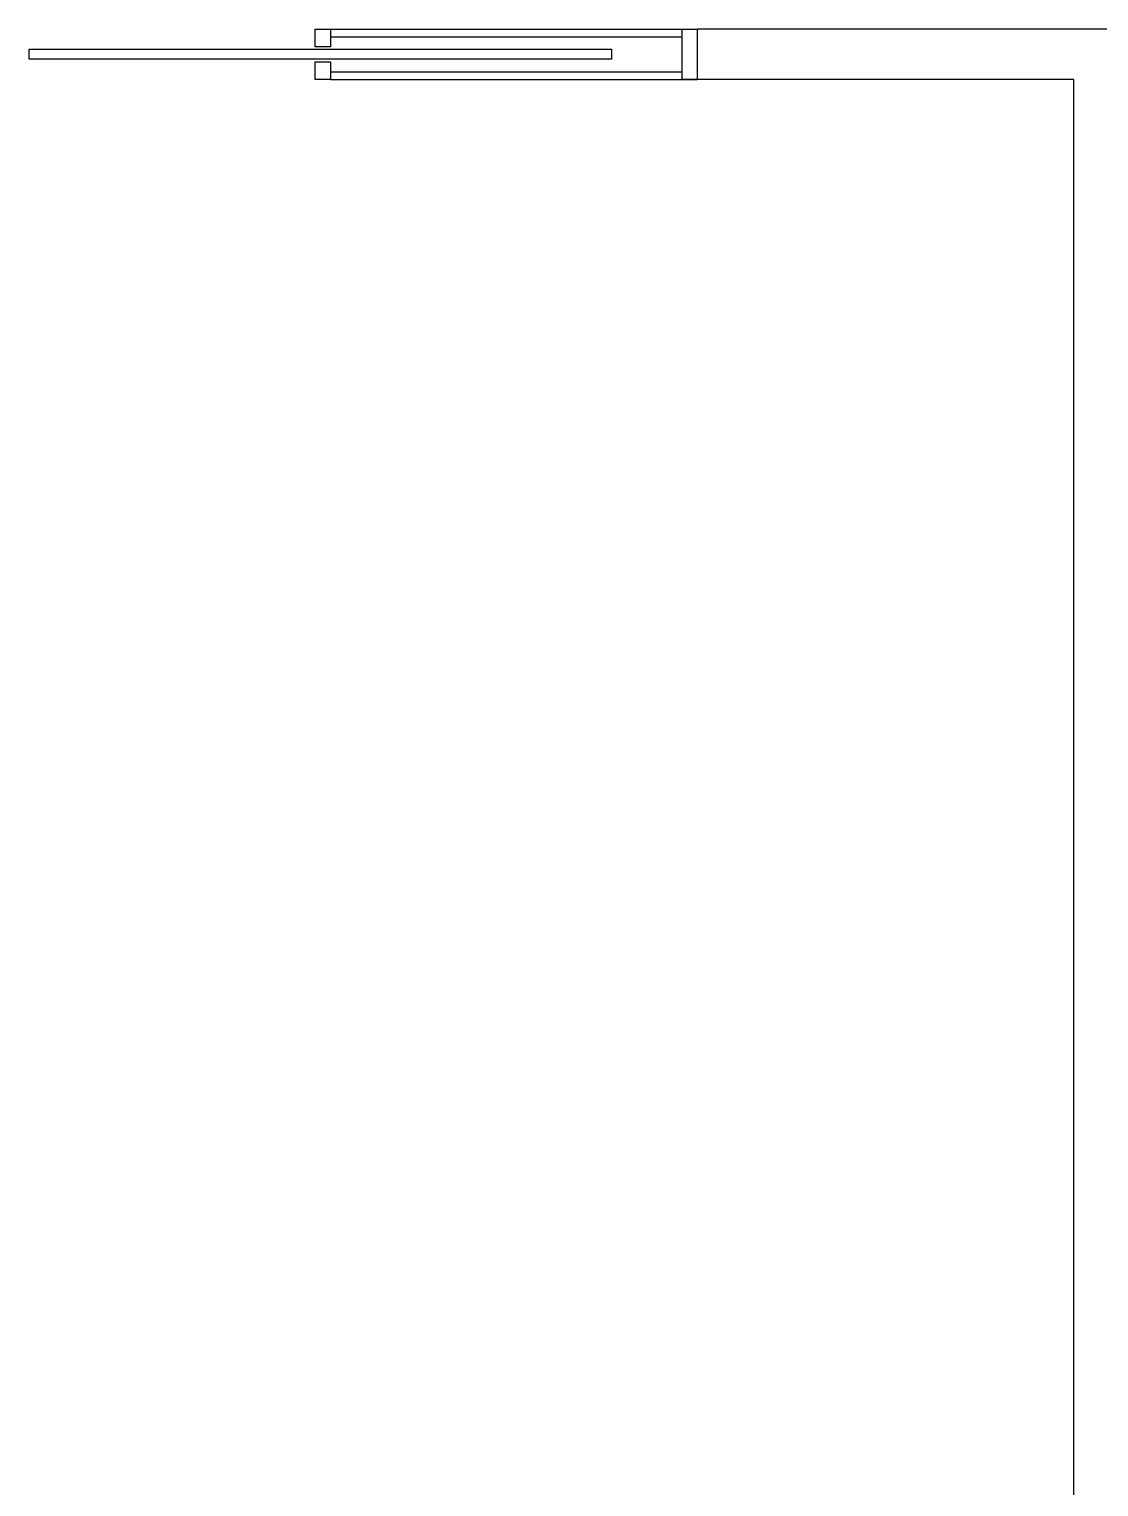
# Model space of a CAD drawing. Header units: millimetres. Extents: x -6877 to 48027, y -11108 to 34894.
# Drawn here: x 25988 to 28119, y 1682 to 4587 of the extents above; entities that cross this region are included whole.
import ezdxf

# ---------------------------------------------------------------- set-up
doc = ezdxf.new("R2010")
doc.units = ezdxf.units.MM
doc.header["$LTSCALE"] = 500
doc.layers.add('동물실', color=9, linetype='Continuous')

msp = doc.modelspace()

# ---------------------------------------------------------------- linework, layer by layer
at = {"layer": '동물실', "color": 251}
for p, q in [((26558.1, 4552.2), (26558.1, 4587.2)), ((26558.1, 4587.2), (26588.1, 4587.2)), ((26588.1, 4587.2), (26588.1, 4552.2)), ((26588.1, 4587.2), (27319, 4587.2)), ((26588.1, 4572.2), (27289, 4572.2)), ((27289, 4487.2), (27289, 4587.2)), ((27289, 4587.2), (27319, 4587.2)), ((31319, 4587.2), (27319, 4587.2)), ((27319, 4587.2), (27319, 4487.2)), ((25988.1, 4527.2), (25988.1, 4547.2)), ((25988.1, 4547.2), (27148.1, 4547.2)), ((26588.1, 4552.2), (26558.1, 4552.2)), ((27148.1, 4547.2), (27148.1, 4527.2)), ((27148.1, 4527.2), (25988.1, 4527.2)), ((26558.1, 4487.2), (26558.1, 4522.2)), ((26558.1, 4522.2), (26588.1, 4522.2)), ((26588.1, 4522.2), (26588.1, 4487.2)), ((26588.1, 4487.2), (26558.1, 4487.2)), ((26588.1, 4502.2), (27289, 4502.2)), ((26588.1, 4487.2), (27319, 4487.2)), ((27319, 4487.2), (27289, 4487.2)), ((28069, 4487.2), (27319, 4487.2)), ((28069, -5462.8), (28069, 4487.2))]:
    msp.add_line(p, q, dxfattribs=at)

doc.saveas('drawing.dxf')
